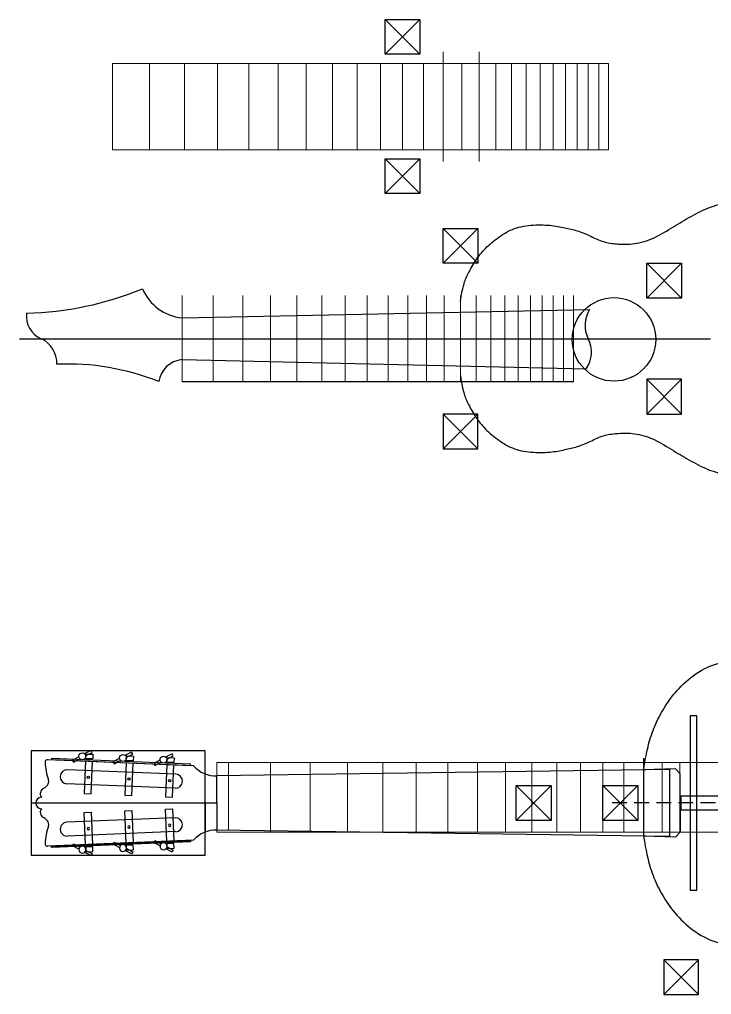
# Model space of a CAD drawing. Header units: millimetres. Extents: x -200 to 1500, y -1015 to 1075.
# Drawn here: x -180 to 416, y 235 to 1075 of the extents above; entities that cross this region are included whole.
import ezdxf

# ---------------------------------------------------------------- set-up
doc = ezdxf.new("R2010")
doc.units = ezdxf.units.MM
doc.linetypes.add('DASHED', pattern=[19.05, 12.7, -6.35])
doc.layers.get('0').update_dxf_attribs({"linetype": 'CONTINUOUS', "lineweight": 25, "true_color": 0x000000})
for name, color, linetype, lineweight, true_color in [('bracing_back', 54, 'CONTINUOUS', 25, 0x808000), ('bracing_top', 94, 'CONTINUOUS', 25, 0x008000), ('dimensions', 5, 'DASHED', 25, 0x0000ff), ('frets', 7, 'CONTINUOUS', 13, 0x000000), ('guides', 252, 'CONTINUOUS', 25, 0xa0a0a4)]:
    doc.layers.add(name, color=color, linetype=linetype, lineweight=lineweight, true_color=true_color)

# ---------------------------------------------------------------- blocks, each defined once
blk = doc.blocks.new('classical_tuners')
for p, q in [((-42, 29), (-48, 29)), ((-48, 29), (-48, 1)), ((-42, 1), (-42, 29)), ((-7, 29), (-13, 29)), ((-13, 29), (-13, 1)), ((-7, 1), (-7, 29)), ((28, 29), (22, 29)), ((22, 29), (22, 1)), ((28, 1), (28, 29)), ((57.5, 1), (-62.5, 1)), ((-62.5, 1), (-62.5, 0)), ((-62.5, 0), (57.5, 0)), ((-31.71, 2.37), (-36.9, -0.63)), ((-35.9, -2.37), (-30.71, 0.63)), ((-30.71, 0.63), (-31.71, 2.37)), ((3.29, 2.37), (-1.9, -0.63)), ((-0.9, -2.37), (4.29, 0.63)), ((4.29, 0.63), (3.29, 2.37)), ((38.29, 2.37), (33.1, -0.63)), ((34.1, -2.37), (39.29, 0.63)), ((39.29, 0.63), (38.29, 2.37)), ((57.5, 0), (57.5, 1)), ((-48, -1), (-42, -1)), ((-48, -5), (-48, -1)), ((-42, -5), (-48, -5)), ((-42.1, -3.63), (-47.29, -6.63)), ((-47.29, -6.63), (-46.29, -8.37)), ((-46.29, -8.37), (-41.1, -5.37)), ((-42, -1), (-42, -5)), ((-13, -5), (-13, -1)), ((-13, -1), (-7, -1)), ((-7, -5), (-13, -5)), ((-7.1, -3.63), (-12.29, -6.63)), ((-12.29, -6.63), (-11.29, -8.37)), ((-11.29, -8.37), (-6.1, -5.37)), ((-7, -1), (-7, -5)), ((22, -5), (22, -1)), ((22, -1), (28, -1)), ((28, -5), (22, -5)), ((27.9, -3.63), (22.71, -6.63)), ((22.71, -6.63), (23.71, -8.37)), ((23.71, -8.37), (28.9, -5.37)), ((28, -1), (28, -5))]:
    blk.add_line(p, q)
for centre, radius in [((-45, 15), 1), ((-10, 15), 1), ((25, 15), 1), ((-39, -3), 3), ((-4, -3), 3), ((31, -3), 3)]:
    blk.add_circle(centre, radius)

msp = doc.modelspace()

# ---------------------------------------------------------------- linework, layer by layer
for p, q in [((-40, 818), (311.17, 825.11)), ((-180, 800), (415.41, 800)), ((-40, 782), (308.27, 774.06)), ((297.29, 762.8), (-40, 762.8)), ((-20, 445), (-170, 445)), ((-170, 445), (-170, 355)), ((-30.01, 432.09), (-155.88, 437.29)), ((-20, 355), (-20, 445)), ((357.68, 438.56), (357.68, 371.44)), ((-45.33, 424.71), (-138.7, 428.58)), ((380, 428.97), (-10, 423.5)), ((385.25, 429.32), (357.64, 428.54)), ((380, 428.97), (380, 371.03)), ((389.3, 425.22), (385.25, 429.32)), ((-20, 400), (-20, 425)), ((-10, 400), (-10, 423.5)), ((389.3, 400), (389.3, 425.22)), ((-45.82, 412.72), (-139.2, 416.59)), ((-170, 400), (-10, 400)), ((-20, 400), (-20, 375)), ((-10, 400), (-10, 376.5)), ((-10, 400), (-10, 376.5)), ((389.3, 400), (389.3, 374.78)), ((-45.82, 387.28), (-139.2, 383.41)), ((-45.33, 375.29), (-138.7, 371.42)), ((380, 371.03), (-10, 376.5)), ((385.25, 370.68), (357.64, 371.46)), ((389.3, 374.78), (385.25, 370.68)), ((-30.01, 367.91), (-155.88, 362.71)), ((-170, 355), (-20, 355))]:
    msp.add_line(p, q)
msp.add_circle((332.16, 799.38), 36)
for centre, radius, start, end in [((-180.38, 1100.96), 279.03, 271.30942, 292.41013), ((-36, 859.06), 41.26, 202.91255, 264.43379), ((332.26, 811.54), 25.08, 147.24675, 207.4027), ((-152.73, 819.59), 21.4, 173.53113, 246.22509), ((-171.18, 778.79), 23.37, 358.07329, 65.14808), ((287.74, 788.46), 25.08, 324.96275, 27.4027), ((-37.68, 759.53), 22.59, 95.89595, 171.16645), ((-138.8, 566.32), 211.88, 68.16529, 92.44035), ((-155.96, 435.3), 2, 87.6312, 182.30283), ((-104.54, 437.36), 53.46, 182.30283, 199.27747), ((-138.95, 422.58), 6, 87.6312, 267.6312), ((-11.49, 447.62), 24.17, 220.00322, 273.54351), ((-45.57, 418.72), 6, 267.6312, 87.6312), ((-157.18, 408), 5, 117.03786, 216.89383), ((-164, 421.36), 10, 297.03786, 318.8752), ((-170.44, 426.98), 18.54, 318.8752, 321.3455), ((-159.86, 418.52), 5, 321.3455, 13.82748), ((-161, 400), 5, 92.09014, 180), ((-161, 400), 5, 180, 267.90986), ((-157.18, 392), 5, 143.10617, 242.96214), ((-164, 378.64), 10, 41.1248, 62.96214), ((-45.57, 381.28), 6, 272.3688, 92.3688), ((-104.54, 362.64), 53.46, 160.72253, 177.69717), ((-170.44, 373.02), 18.54, 38.6545, 41.1248), ((-159.86, 381.48), 5, 346.17252, 38.6545), ((-138.95, 377.42), 6, 92.3688, 272.3688), ((-11.49, 352.38), 24.17, 86.45649, 139.99678), ((-155.96, 364.7), 2, 177.69717, 272.3688)]:
    msp.add_arc(centre, radius, start, end)
for points in [[(200, 831.68), (200.78, 839.37), (203.16, 848.81), (206.36, 855.94), (212.91, 867.88), (220.71, 877.78), (232.86, 887.84), (245.76, 895.72), (262.78, 898.41), (279.55, 897.85), (291.3, 895.26), (301.83, 892.86), (312.1, 888.34), (322.97, 883.01), (334.42, 881.52), (347.11, 880.91), (364.62, 884.85), (381.81, 895.59), (396.48, 904.28), (412.41, 913.15), (432.68, 918.58), (448.59, 920.77), (465.1, 920.02), (483.01, 919.67), (500.57, 914.42), (514.87, 905.73), (526.64, 895.23), (534.42, 883.82), (543.11, 870.61), (549.82, 855.71), (552.27, 844.81), (555.17, 826.88), (556.61, 811), (556.61, 811)], [(200, 768.32), (200.78, 760.63), (203.16, 751.19), (206.36, 744.06), (212.91, 732.12), (220.71, 722.22), (232.86, 712.16), (245.76, 704.28), (262.78, 701.59), (279.55, 702.15), (291.3, 704.74), (301.83, 707.14), (312.1, 711.66), (322.97, 716.99), (334.42, 718.48), (347.11, 719.09), (364.62, 715.15), (381.81, 704.41), (396.48, 695.72), (412.41, 686.85), (432.68, 681.42), (448.59, 679.23), (465.1, 679.98), (483.01, 680.33), (500.57, 685.58), (514.87, 694.27), (526.64, 704.77), (534.42, 716.18), (543.11, 729.39), (549.82, 744.29), (552.27, 755.19), (555.17, 773.12), (556.61, 789), (556.61, 789)], [(357.64, 428.54), (359.11, 437.49), (361.25, 448.7), (366.06, 464.4), (373.86, 479.86), (383.87, 494.88), (399.72, 510.31), (419.74, 521.15), (441.27, 523.32), (458.17, 522.83), (472.88, 519.6), (491.9, 514.9), (509.01, 508.64), (520.27, 504.47), (528.19, 503.64), (540.63, 505.13), (553.16, 511.51), (574.91, 524.49), (602.03, 540.76), (624.97, 552.02), (647.91, 558.7), (669.6, 561.62), (689.82, 561.76), (715.53, 556.83), (741.07, 544.78), (755.54, 533.71), (768.18, 520.95), (780.69, 503.01), (791.54, 481.74), (799.05, 461.3), (806.46, 433.51), (807.4, 412.93), (807.8, 400), (807.8, 400)], [(357.64, 371.46), (359.11, 362.51), (361.25, 351.3), (366.06, 335.6), (373.86, 320.14), (383.87, 305.12), (399.72, 289.69), (419.74, 278.85), (441.27, 276.68), (458.17, 277.17), (472.88, 280.4), (491.9, 285.1), (509.01, 291.36), (520.27, 295.53), (528.19, 296.36), (540.63, 294.87), (553.16, 288.49), (574.91, 275.51), (602.03, 259.24), (624.97, 247.98), (647.91, 241.3), (669.6, 238.38), (689.82, 238.24), (715.53, 243.17), (741.07, 255.22), (755.54, 266.29), (768.18, 279.05), (780.69, 296.99), (791.54, 318.26), (799.05, 338.7), (806.46, 366.49), (807.4, 387.07), (807.8, 400), (807.8, 400)]]:
    msp.add_open_spline(points, degree=3)
at = {"layer": 'bracing_back'}
for p, q in [((781.22, 406), (389.69, 406)), ((389.69, 406), (389.69, 394)), ((389.69, 394), (781.22, 394))]:
    msp.add_line(p, q, dxfattribs=at)
at = {"layer": 'bracing_top'}
for p, q in [((403.69, 475), (397.69, 475)), ((397.69, 475), (397.69, 325)), ((403.69, 325), (403.69, 475)), ((397.69, 325), (403.69, 325))]:
    msp.add_line(p, q, dxfattribs=at)
at = {"layer": 'dimensions'}
msp.add_line((857.69, 400), (327.69, 400), dxfattribs=at)
at = {"layer": 'frets'}
for p, q in [((185, 1047.2), (185, 952.8)), ((216.09, 1047.2), (216.09, 952.8)), ((-100, 1037.2), (-100, 962.8)), ((-100, 1037.2), (327.5, 1037.2)), ((-68.01, 1037.2), (-68.01, 962.8)), ((-37.81, 1037.2), (-37.81, 962.8)), ((-9.31, 1037.2), (-9.31, 962.8)), ((17.59, 1037.2), (17.59, 962.8)), ((42.98, 1037.2), (42.98, 962.8)), ((66.95, 1037.2), (66.95, 962.8)), ((89.57, 1037.2), (89.57, 962.8)), ((110.92, 1037.2), (110.92, 962.8)), ((131.08, 1037.2), (131.08, 962.8)), ((150.1, 1037.2), (150.1, 962.8)), ((168.05, 1037.2), (168.05, 962.8)), ((201, 1037.2), (201, 962.8)), ((230.34, 1037.2), (230.34, 962.8)), ((243.79, 1037.2), (243.79, 962.8)), ((256.49, 1037.2), (256.49, 962.8)), ((268.47, 1037.2), (268.47, 962.8)), ((279.78, 1037.2), (279.78, 962.8)), ((290.46, 1037.2), (290.46, 962.8)), ((300.54, 1037.2), (300.54, 962.8)), ((310.05, 1037.2), (310.05, 962.8)), ((319.03, 1037.2), (319.03, 962.8)), ((327.5, 1037.2), (327.5, 962.8)), ((327.5, 962.8), (-100, 962.8)), ((-40, 837.2), (-40, 762.8)), ((-13.06, 837.2), (-13.06, 762.8)), ((12.37, 837.2), (12.37, 762.8)), ((36.37, 837.2), (36.37, 762.8)), ((59.02, 837.2), (59.02, 762.8)), ((80.41, 837.2), (80.41, 762.8)), ((100.59, 837.2), (100.59, 762.8)), ((119.64, 837.2), (119.64, 762.8)), ((137.62, 837.2), (137.62, 762.8)), ((154.59, 837.2), (154.59, 762.8)), ((170.61, 837.2), (170.61, 762.8)), ((185.73, 837.2), (185.73, 762.8)), ((200, 837.2), (200, 762.8)), ((213.47, 837.2), (213.47, 762.8)), ((226.18, 837.2), (226.18, 762.8)), ((238.18, 837.2), (238.18, 762.8)), ((249.51, 837.2), (249.51, 762.8)), ((260.2, 837.2), (260.2, 762.8)), ((270.29, 837.2), (270.29, 762.8)), ((279.82, 837.2), (279.82, 762.8)), ((288.81, 837.2), (288.81, 762.8)), ((297.29, 837.2), (297.29, 762.8)), ((-10, 375), (-10, 435)), ((-10, 435), (453.24, 435)), ((0, 376.36), (0, 435)), ((36.2, 375), (36.2, 435)), ((70.37, 375), (70.37, 435)), ((102.62, 375), (102.62, 435)), ((133.06, 375), (133.06, 435)), ((161.8, 375), (161.8, 435)), ((188.92, 375), (188.92, 435)), ((214.51, 375), (214.51, 435)), ((238.68, 375), (238.68, 435)), ((261.48, 375), (261.48, 435)), ((283.01, 375), (283.01, 435)), ((303.32, 375), (303.32, 435)), ((322.5, 375), (322.5, 435)), ((340.6, 375), (340.6, 435)), ((357.68, 375), (357.68, 435)), ((373.81, 375), (373.81, 435)), ((389.03, 375), (389.03, 435)), ((403.4, 375), (403.4, 435)), ((-10, 375), (453.24, 375))]:
    msp.add_line(p, q, dxfattribs=at)
at = {"layer": 'guides'}
for p, q in [((135, 1075), (165, 1045)), ((165, 1075), (135, 1045)), ((135, 1045), (135, 1075)), ((135, 1075), (165, 1075)), ((165, 1075), (165, 1045)), ((165, 1045), (135, 1045)), ((135, 955), (165, 925)), ((165, 955), (135, 925)), ((135, 925), (135, 955)), ((135, 955), (165, 955)), ((165, 955), (165, 925)), ((165, 925), (135, 925)), ((185, 895), (215, 865)), ((215, 895), (185, 865)), ((185, 865), (185, 895)), ((185, 895), (215, 895)), ((215, 895), (215, 865)), ((215, 865), (185, 865)), ((360.41, 865), (390.41, 835)), ((390.41, 865), (360.41, 835)), ((360.41, 835), (360.41, 865)), ((360.41, 865), (390.41, 865)), ((390.41, 865), (390.41, 835)), ((390.41, 835), (360.41, 835)), ((360.41, 735), (390.41, 765)), ((390.41, 735), (360.41, 765)), ((360.41, 765), (360.41, 735)), ((390.41, 765), (360.41, 765)), ((390.41, 735), (390.41, 765)), ((185, 705), (215, 735)), ((215, 705), (185, 735)), ((185, 735), (185, 705)), ((215, 735), (185, 735)), ((215, 705), (215, 735)), ((360.41, 735), (390.41, 735)), ((185, 705), (215, 705)), ((248.01, 415), (278.01, 385)), ((278.01, 415), (248.01, 385)), ((248.01, 385), (248.01, 415)), ((248.01, 415), (278.01, 415)), ((278.01, 415), (278.01, 385)), ((322.69, 415), (352.69, 385)), ((352.69, 415), (322.69, 385)), ((322.69, 385), (322.69, 415)), ((322.69, 415), (352.69, 415)), ((352.69, 415), (352.69, 385)), ((278.01, 385), (248.01, 385)), ((352.69, 385), (322.69, 385)), ((405, 265), (375, 265)), ((375, 265), (375, 235)), ((405, 265), (375, 235)), ((375, 265), (405, 235)), ((405, 235), (405, 265)), ((375, 235), (405, 235))]:
    msp.add_line(p, q, dxfattribs=at)

# ---------------------------------------------------------------- block references
at = {"rotation": 177.6}
msp.add_blockref('classical_tuners', (-95, 436), dxfattribs=at)
at = {"yscale": -1, "rotation": 182.3999999999998}
msp.add_blockref('classical_tuners', (-95, 364), dxfattribs=at)

doc.saveas('drawing.dxf')
